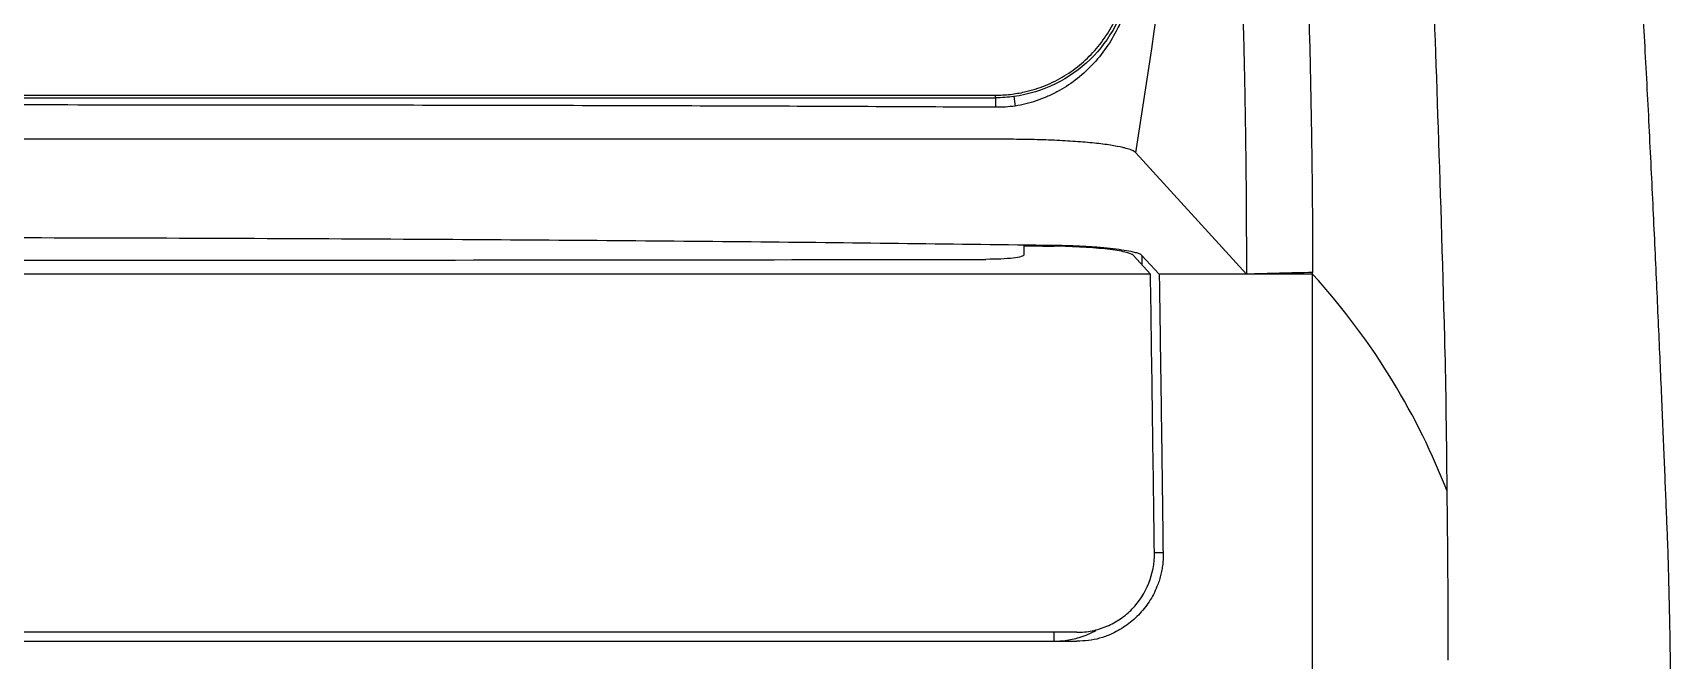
# Model space of a CAD drawing. Header units: inches. Extents: x 15 to 148, y 10 to 111.
# Drawn here: x 132.897 to 133.919, y 104.357 to 104.748 of the extents above; entities that cross this region are included whole.
import ezdxf

# ---------------------------------------------------------------- set-up
doc = ezdxf.new("R2010")
doc.units = ezdxf.units.IN
doc.header["$MEASUREMENT"] = 0
doc.layers.add('BLK_12AWG', color=7, linetype='Continuous')

# ---------------------------------------------------------------- blocks, each defined once
blk = doc.blocks.new('Varia')
at = {"color": 7, "linetype": 'Continuous'}
for p, q in [((162.0741, 106.6676), (164.9272, 106.6676)), ((164.9272, 106.6643), (164.9272, 106.6676)), ((164.9421, 106.6126), (163.5006, 106.6126)), ((165.2398, 106.4447), (165.1021, 106.5958)), ((164.9624, 106.48), (164.9623, 106.4685)), ((165.1203, 106.4447), (165.0987, 106.4681)), ((165.1311, 106.4447), (165.1096, 106.468))]:
    blk.add_line(p, q, dxfattribs=at)
at = {"color": 8, "linetype": 'Continuous'}
for p, q in [((165.1096, 106.468), (165.1096, 106.4562)), ((165.136, 106.0976), (165.1251, 106.0976)), ((165.0002, 105.9876), (165.0002, 105.998))]:
    blk.add_line(p, q, dxfattribs=at)
at = {"color": 7, "linetype": 'Continuous'}
for centre, radius, start, end in [((165.0921, 106.6551), 0.1652, 176.7917, 180.9155), ((166.7321, 106.8988), 1.7974, 187.447, 187.8297)]:
    blk.add_arc(centre, radius, start, end, dxfattribs=at)
at = {"color": 8, "linetype": 'Continuous'}
blk.add_arc((165.0002, 106.0965), 0.1089, 270.0096, 298.6265, dxfattribs=at)
at = {"color": 7, "linetype": 'Continuous'}
for points, knots in [([(165.2331, 107.8053), (165.2368, 107.779), (165.2408, 107.7499), (165.2506, 107.6745), (165.2669, 107.5418), (165.3001, 107.2046), (165.3174, 106.8536), (165.3219, 106.5612), (165.3223, 106.5044), (165.3223, 106.4467)], [0.006079, 0.006079, 0.006079, 0.006079, 0.579526, 0.579526, 1.370109, 2.734139, 4.938381, 4.938381, 5.45612, 5.45612, 5.45612, 5.45612]), ([(165.2078, 107.2876), (165.2086, 107.2776), (165.2102, 107.2577), (165.2124, 107.2279), (165.2145, 107.1986), (165.2165, 107.1699), (165.2183, 107.1419), (165.2201, 107.1145), (165.2217, 107.0879), (165.2232, 107.0621), (165.2245, 107.0371), (165.2258, 107.0129), (165.227, 106.9896), (165.2281, 106.9673), (165.229, 106.9458), (165.2299, 106.9254), (165.2314, 106.8903), (165.2334, 106.8387), (165.2356, 106.7685), (165.2374, 106.694), (165.2388, 106.6151), (165.2397, 106.5319), (165.2398, 106.4741), (165.2398, 106.4447)], [0, 0, 0, 0, 0.0420064, 0.0826574, 0.1219544, 0.1598985, 0.1964906, 0.2317316, 0.2656221, 0.2981624, 0.3293529, 0.3591937, 0.3876851, 0.414827, 0.4406195, 0.4650626, 0.4881562, 0.565624, 0.6462287, 0.7299708, 0.8168491, 0.9068606, 1, 1, 1, 1]), ([(165.4872, 106.365), (165.4872, 106.365), (165.4872, 106.365), (165.4817, 106.5651), (165.4722, 106.8374), (165.4601, 107.096), (165.454, 107.2068), (165.4517, 107.2456)], [0.523791, 0.523791, 0.523791, 0.523791, 0.523817, 0.523817, 2.72806, 4.09209, 4.882655, 4.882655, 4.882655, 4.882655]), ([(164.9272, 106.6676), (164.9303, 106.6676), (164.9363, 106.6677), (164.9454, 106.6685), (164.9544, 106.6698), (164.9648, 106.6718), (164.9765, 106.6749), (164.9933, 106.6809), (165.0132, 106.6909), (165.0347, 106.7065), (165.0534, 106.7252), (165.0664, 106.7431), (165.075, 106.7587), (165.0812, 106.7725), (165.0866, 106.7884), (165.089, 106.8003), (165.0901, 106.8063)], [0, 0, 0, 0, 0.039196, 0.078256, 0.117299, 0.156445, 0.214611, 0.272901, 0.386567, 0.500356, 0.613381, 0.726527, 0.784618, 0.842829, 0.921319, 1, 1, 1, 1]), ([(165.0937, 106.8058), (165.0923, 106.7968), (165.0901, 106.7878), (165.0842, 106.7704), (165.0806, 106.7621), (165.0681, 106.7383), (165.0575, 106.7243), (165.0324, 106.6999), (165.0179, 106.6896), (164.9858, 106.6738), (164.9681, 106.6683), (164.9499, 106.6659)], [0, 0, 0, 0, 0.125, 0.125, 0.25, 0.25, 0.5, 0.5, 0.75, 0.75, 1, 1, 1, 1]), ([(165.097, 106.8062), (165.0965, 106.8035), (165.0956, 106.7982), (165.0938, 106.7903), (165.0916, 106.7823), (165.0891, 106.7743), (165.0862, 106.7663), (165.0829, 106.7583), (165.0765, 106.7447), (165.0654, 106.7259), (165.0478, 106.7045), (165.0271, 106.6859), (165.0077, 106.6734), (164.991, 106.6653), (164.978, 106.6603), (164.9648, 106.6564), (164.9559, 106.6548), (164.9515, 106.654)], [0, 0, 0, 0, 0.035187, 0.070667, 0.106594, 0.143119, 0.180392, 0.218555, 0.257748, 0.380201, 0.509899, 0.635788, 0.75712, 0.820157, 0.881606, 0.941534, 1, 1, 1, 1]), ([(165.7361, 106.7412), (165.7351, 106.7575), (165.7337, 106.7811), (165.7322, 106.7846), (165.7318, 106.7857)], [0, 0, 0, 0, 0.6927717, 1, 1, 1, 1]), ([(165.765, 106.1143), (165.7646, 106.1249), (165.7637, 106.1471), (165.7623, 106.1813), (165.7608, 106.218), (165.7591, 106.2571), (165.7574, 106.2984), (165.7555, 106.3417), (165.7535, 106.3871), (165.7514, 106.4342), (165.7491, 106.4829), (165.7468, 106.533), (165.7443, 106.5842), (165.7417, 106.6364), (165.739, 106.6893), (165.7371, 106.7236), (165.7361, 106.7412)], [0, 0, 0, 0, 0.045352, 0.094717, 0.148097, 0.20549, 0.266895, 0.332312, 0.40174, 0.475177, 0.552622, 0.634076, 0.719537, 0.809009, 0.902494, 1, 1, 1, 1]), ([(163.5006, 106.6644), (163.5833, 106.6644), (163.7453, 106.6644), (163.9831, 106.6644), (164.2003, 106.6644), (164.395, 106.6644), (164.5751, 106.6644), (164.7507, 106.6644), (164.8695, 106.6644), (164.9272, 106.6643)], [0, 0, 0, 0, 0.1739296, 0.3405959, 0.4999997, 0.630715, 0.7500006, 0.8786787, 1, 1, 1, 1]), ([(164.927, 106.6525), (164.8774, 106.6527), (164.7754, 106.6533), (164.6181, 106.6539), (164.4524, 106.6544), (164.2783, 106.6548), (164.0957, 106.6551), (163.9048, 106.6552), (163.7055, 106.6554), (163.5699, 106.6554), (163.5006, 106.6554)], [0, 0, 0, 0, 0.104326, 0.214591, 0.330776, 0.452865, 0.580842, 0.714696, 0.854417, 1, 1, 1, 1]), ([(164.9515, 106.654), (164.9474, 106.6535), (164.9393, 106.6526), (164.9311, 106.6525), (164.927, 106.6525)], [0, 0, 0, 0, 0.498871, 1, 1, 1, 1]), ([(165.1021, 106.5958), (165.1017, 106.5962), (165.1009, 106.5969), (165.0989, 106.5981), (165.0965, 106.5992), (165.0935, 106.6003), (165.0899, 106.6013), (165.0831, 106.603), (165.071, 106.6053), (165.0509, 106.6079), (165.0272, 106.6099), (165.0049, 106.6112), (164.9862, 106.6119), (164.9718, 106.6123), (164.957, 106.6125), (164.9471, 106.6126), (164.9421, 106.6126)], [0, 0, 0, 0, 0.042503, 0.084487, 0.126102, 0.167506, 0.208852, 0.250297, 0.375155, 0.500009, 0.624834, 0.749658, 0.812244, 0.874463, 0.936865, 1, 1, 1, 1]), ([(163.5006, 106.4903), (163.5849, 106.4903), (163.7524, 106.4902), (164.0024, 106.4894), (164.2961, 106.4879), (164.6284, 106.4854), (164.8783, 106.4823), (165.0002, 106.4807)], [0, 0, 0, 0, 0.16852, 0.335166, 0.500001, 0.756091, 1, 1, 1, 1]), ([(165.0002, 106.4807), (165.0025, 106.4807), (165.0069, 106.4807), (165.0136, 106.4805), (165.0203, 106.4803), (165.0269, 106.48), (165.0334, 106.4797), (165.044, 106.4792), (165.0581, 106.4782), (165.0742, 106.4765), (165.088, 106.4747), (165.0977, 106.4728), (165.1041, 106.4711), (165.108, 106.4696), (165.1091, 106.4686), (165.1096, 106.468)], [0, 0, 0, 0, 0.04164, 0.083111, 0.124607, 0.166316, 0.208424, 0.251112, 0.374875, 0.500059, 0.625117, 0.749091, 0.83384, 0.916972, 1, 1, 1, 1]), ([(165.0987, 106.4681), (165.0974, 106.4695), (165.0939, 106.4708), (165.0857, 106.4728), (165.0825, 106.4734), (165.0752, 106.4746), (165.071, 106.4752), (165.0621, 106.4762), (165.0572, 106.4767), (165.047, 106.4776), (165.0415, 106.4779), (165.0245, 106.4789), (165.0125, 106.4793), (165.0002, 106.4795)], [0, 0, 0, 0, 0.25, 0.25, 0.375, 0.375, 0.5, 0.5, 0.625, 0.625, 0.75, 0.75, 1, 1, 1, 1]), ([(163.5006, 106.462), (163.7373, 106.462), (163.9736, 106.4621), (164.4457, 106.4624), (164.6808, 106.4627), (164.915, 106.4631)], [0, 0, 0, 0, 0.5, 0.5, 1, 1, 1, 1]), ([(164.9623, 106.4685), (164.9623, 106.4678), (164.9611, 106.4671), (164.9565, 106.4658), (164.9532, 106.4652), (164.9403, 106.4637), (164.9282, 106.4631), (164.915, 106.4631)], [0, 0, 0, 0, 0.25, 0.25, 0.5, 0.5, 1, 1, 1, 1]), ([(165.1203, 106.4447), (164.8525, 106.4447), (164.5834, 106.4447), (164.0427, 106.4447), (163.7719, 106.4447), (163.5006, 106.4447)], [0, 0, 0, 0, 0.5, 0.5, 1, 1, 1, 1]), ([(165.1311, 106.4447), (165.1316, 106.4151), (165.1324, 106.3563), (165.1337, 106.2689), (165.1348, 106.1828), (165.1356, 106.1258), (165.1359, 106.0976)], [0, 0, 0, 0, 0.256233, 0.50831, 0.756233, 1, 1, 1, 1]), ([(165.3223, 101.7204), (165.3223, 102.5084), (165.3223, 103.2983), (165.3223, 104.876), (165.3223, 105.6634), (165.3223, 106.4447)], [0, 0, 0, 0, 0.5, 0.5, 1, 1, 1, 1]), ([(165.7708, 105.645), (165.7708, 105.6508), (165.7707, 105.6629), (165.7707, 105.6816), (165.7706, 105.7016), (165.7706, 105.7228), (165.7705, 105.7451), (165.7704, 105.7685), (165.7701, 105.8168), (165.7697, 105.8706), (165.769, 105.9342), (165.7682, 105.9859), (165.7675, 106.027), (165.7668, 106.0544), (165.7664, 106.0712), (165.766, 106.087), (165.7655, 106.1016), (165.7652, 106.1101), (165.765, 106.1143)], [0, 0, 0, 0, 0.028986, 0.06022, 0.093704, 0.12944, 0.167428, 0.20767, 0.250163, 0.419635, 0.499968, 0.624874, 0.749847, 0.798286, 0.847521, 0.897551, 0.948376, 1, 1, 1, 1]), ([(165.0284, 105.9986), (165.0349, 105.9986), (165.0413, 105.9993), (165.0538, 106.0018), (165.06, 106.0037), (165.0719, 106.0087), (165.0774, 106.0118), (165.088, 106.019), (165.093, 106.0231), (165.1063, 106.0368), (165.1134, 106.0479), (165.1228, 106.0716), (165.1253, 106.0846), (165.1251, 106.0976)], [0, 0, 0, 0, 0.125, 0.125, 0.25, 0.25, 0.375, 0.375, 0.5, 0.5, 0.75, 0.75, 1, 1, 1, 1]), ([(165.1359, 106.0976), (165.136, 106.0952), (165.1361, 106.0905), (165.1355, 106.0833), (165.1345, 106.0762), (165.133, 106.0692), (165.131, 106.0623), (165.1268, 106.0511), (165.1191, 106.0363), (165.1056, 106.0196), (165.0893, 106.0058), (165.0726, 105.9964), (165.057, 105.9909), (165.0429, 105.9879), (165.0333, 105.9877), (165.0286, 105.9876)], [0, 0, 0, 0, 0.041591, 0.083007, 0.124464, 0.166175, 0.208353, 0.2512, 0.374881, 0.50007, 0.625274, 0.748833, 0.833816, 0.91696, 1, 1, 1, 1]), ([(165.0284, 105.9986), (164.7756, 105.9986), (164.5215, 105.9986), (164.0117, 105.9986), (163.7563, 105.9986), (163.5006, 105.9986)], [0, 0, 0, 0, 0.5, 0.5, 1, 1, 1, 1]), ([(163.5006, 105.9876), (163.5251, 105.9876), (163.574, 105.9876), (163.6472, 105.9876), (163.7205, 105.9876), (163.7936, 105.9876), (163.8667, 105.9876), (163.9397, 105.9876), (164.0127, 105.9876), (164.0856, 105.9876), (164.1584, 105.9876), (164.2312, 105.9876), (164.3283, 105.9876), (164.4497, 105.9876), (164.5951, 105.9876), (164.74, 105.9876), (164.8845, 105.9876), (164.9806, 105.9876), (165.0286, 105.9876)], [0, 0, 0, 0, 0.047827, 0.095614, 0.143364, 0.191079, 0.238761, 0.286412, 0.334035, 0.381633, 0.429207, 0.476761, 0.524296, 0.619748, 0.715026, 0.810147, 0.905132, 1, 1, 1, 1])]:
    blk.add_open_spline(points, degree=3, knots=knots, dxfattribs=at)
for points in [[(165.1021, 106.5958), (165.1369, 106.8262), (165.1721, 107.0568), (165.2077, 107.2876)], [(164.9499, 106.6659), (164.9424, 106.6649), (164.9348, 106.6643), (164.9272, 106.6643)], [(164.9624, 106.48), (164.975, 106.4799), (164.9876, 106.4797), (165.0002, 106.4795)], [(165.1251, 106.0976), (165.1236, 106.2134), (165.122, 106.3291), (165.1203, 106.4447)], [(165.2398, 106.4447), (165.2036, 106.4447), (165.1674, 106.4447), (165.1311, 106.4447)], [(165.3223, 106.4467), (165.2948, 106.4461), (165.2673, 106.4454), (165.2398, 106.4447)], [(165.3223, 106.4447), (165.2948, 106.4447), (165.2673, 106.4447), (165.2398, 106.4447)], [(165.3223, 106.4447), (165.3223, 106.4454), (165.3223, 106.4461), (165.3223, 106.4467)], [(165.4902, 106.1742), (165.4538, 106.267), (165.4006, 106.3586), (165.3223, 106.4447)], [(165.4902, 106.1742), (165.4894, 106.2513), (165.4885, 106.3174), (165.4872, 106.365)], [(165.4916, 105.9639), (165.4915, 106.0377), (165.4909, 106.1098), (165.4902, 106.1742)]]:
    blk.add_open_spline(points, degree=3, dxfattribs=at)

msp = doc.modelspace()

# ---------------------------------------------------------------- block references
at = {"layer": 'BLK_12AWG', "xscale": 0.5, "yscale": 0.5, "zscale": 0.5}
msp.add_blockref('Varia', (51.034, 51.3751), dxfattribs=at)

doc.saveas('drawing.dxf')
